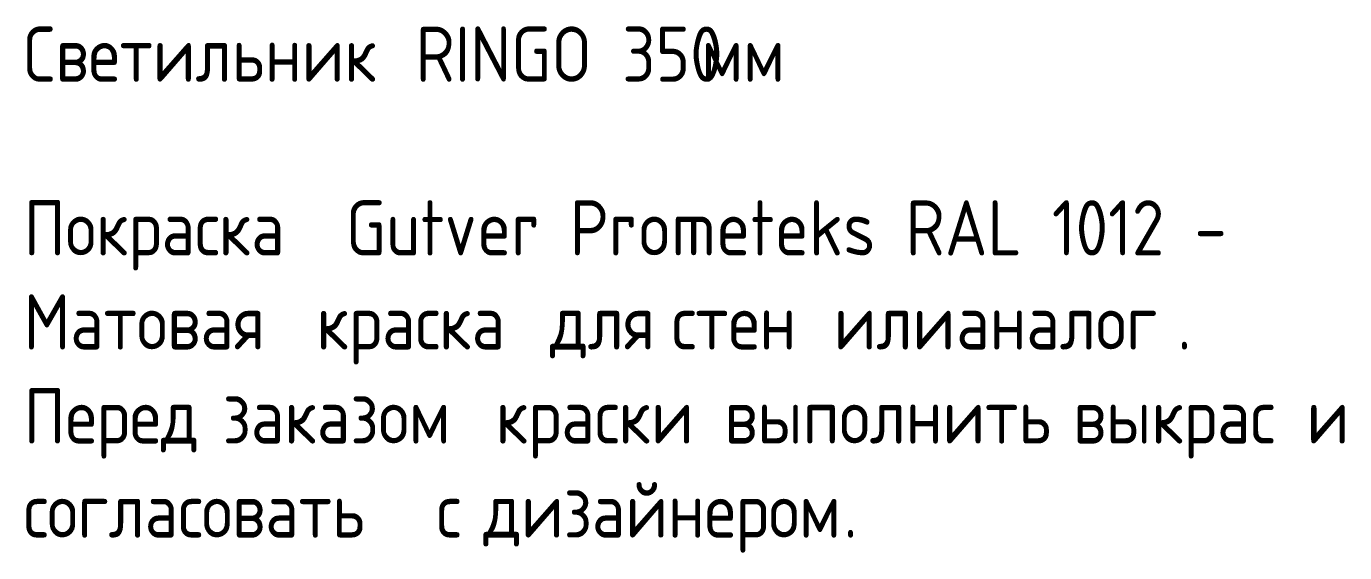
# Model space of a CAD drawing. Header units: millimetres. Extents: x 81663 to 277412, y -8553 to 29000.
# Drawn here: x 276458 to 277412, y 2397 to 2778 of the extents above; entities that cross this region are included whole.
import ezdxf

# ---------------------------------------------------------------- set-up
doc = ezdxf.new("R2010")
doc.units = ezdxf.units.MM
doc.layers.add('G-ANNO-TEXT', color=7, linetype='Continuous', lineweight=9)
doc.styles.add('GOST Common_6', font='GOST_Common.ttf', dxfattribs={"width": 0.9, "height": 40})

msp = doc.modelspace()

# ---------------------------------------------------------------- texts
at = {"layer": 'G-ANNO-TEXT', "char_height": 40, "attachment_point": 1, "style": 'GOST Common_6'}
for s, insert, width in [('Светильник', (276456.06, 2777.9), 317.4683), (' RINGO 350', (276718, 2777.9), 277.0632), ('мм', (276946.6, 2777.9), 70.7088), ('Покраска', (276456.06, 2652.07), 256.1392), (' Gutver Prometeks RAL 1012 - ', (276667.4, 2652.07), 795.1137), ('Матовая', (276456.06, 2583.94), 241.7088), ('\\fGOST Common|b0|i0|c204|p34|;\\W.9; ', (276655.49, 2583.94), 15.1519), ('\\fGOST Common|b0|i0|c204|p34|;\\W.9; ', (276824.56, 2583.94), 15.1519), ('\\fGOST Common|b0|i0|c204|p34|;\\W.9; ', (276912.67, 2583.94), 15.1519), ('\\fGOST Common|b0|i0|c204|p34|;\\W.9; ', (277029.94, 2583.94), 15.1519), ('\\fGOST Common|b0|i0|c204|p34|;\\W.9; ', (277118.64, 2583.94), 15.1519), ('краска', (276667.99, 2583.94), 189.7594), ('для', (276837.06, 2583.94), 91.6329), ('стен', (276925.17, 2583.94), 126.9873), ('или', (277042.44, 2583.94), 92.3544), ('аналог', (277131.15, 2583.94), 194.0885), ('. ', (277291.28, 2583.94), 28.1392), ('Перед', (276456.06, 2515.81), 159.4556), ('\\fGOST Common|b0|i0|c204|p34|;\\W.9; ', (276587.63, 2515.81), 15.1519), ('заказом', (276600.13, 2515.81), 224.3923), ('\\fGOST Common|b0|i0|c204|p34|;\\W.9; ', (276785.27, 2515.81), 15.1519), ('\\fGOST Common|b0|i0|c204|p34|;\\W.9; ', (276950.77, 2515.81), 15.1519), ('\\fGOST Common|b0|i0|c204|p34|;\\W.9; ', (277203.18, 2515.81), 15.1519), ('\\fGOST Common|b0|i0|c204|p34|;\\W.9; ', (277372.25, 2515.81), 15.1519), ('\\fGOST Common|b0|i0|c204|p34|;\\W.9; ', (277410.35, 2515.81), 15.1519), ('краски', (276797.77, 2515.81), 185.4303), ('выполнить', (276963.27, 2515.81), 290.7721), ('выкрас', (277215.68, 2515.81), 189.7594), ('\\fGOST Common|b0|i0|c204|p34|;\\W.9;и', (277384.75, 2515.81), 31.0253), ('\\fGOST Common|b0|i0|c204|p34|;\\W.9; ', (276742.41, 2447.68), 15.1519), ('\\fGOST Common|b0|i0|c204|p34|;\\W.9; ', (276776.34, 2447.68), 15.1519), ('дизайнером', (276788.84, 2447.68), 316.0252), ('согласовать', (276456.06, 2447.68), 347.0505), ('\\fGOST Common|b0|i0|c204|p34|;\\W.9;с', (276754.91, 2447.68), 25.9747), ('\\fGOST Common|b0|i0|c204|p34|;\\W.9;.', (277049.59, 2447.68), 12.9873)]:
    msp.add_mtext(s, dxfattribs=dict(at, insert=insert, width=width))

doc.saveas('drawing.dxf')
